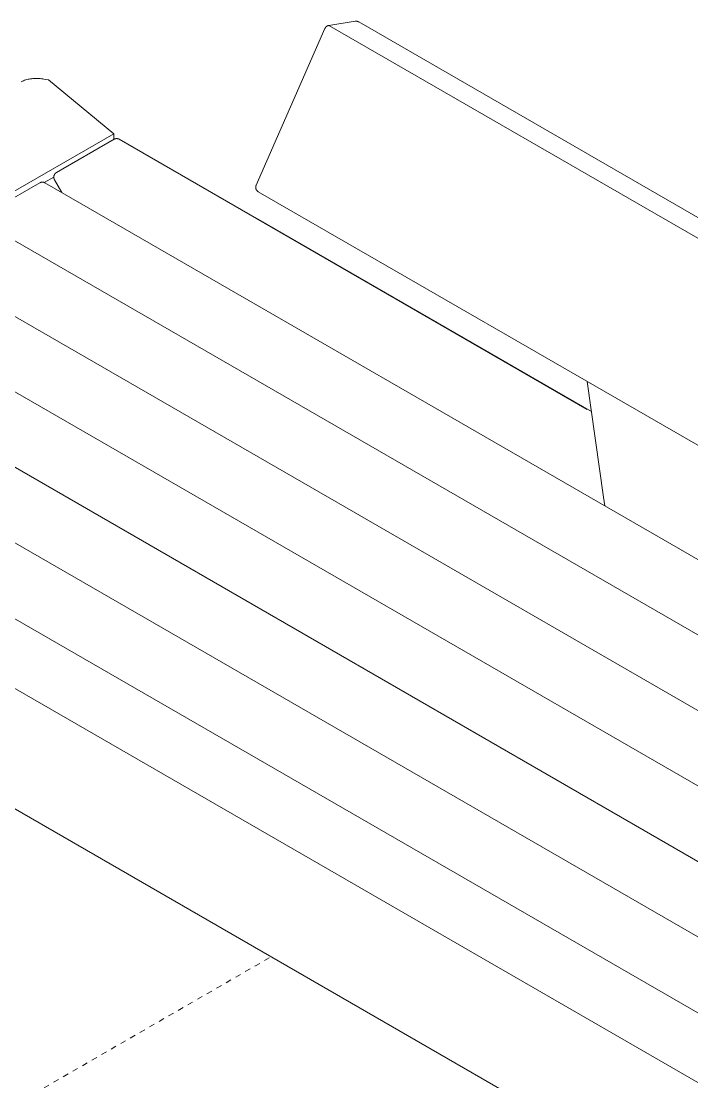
# Model space of a CAD drawing. Header units: inches. Extents: x -10 to 196, y -3 to 133.
# Drawn here: x 144.13 to 156.25, y 59.71 to 78.89 of the extents above; entities that cross this region are included whole.
import ezdxf

# ---------------------------------------------------------------- set-up
doc = ezdxf.new("R2010")
doc.units = ezdxf.units.IN
doc.linetypes.add('HIDDEN', pattern=[1.905, 1.27, -0.635])
doc.layers.add('ZANO_R', color=7, linetype='Continuous', lineweight=0)
doc.layers.add('ZANO_R_przerywana', color=250, linetype='HIDDEN', lineweight=0)

msp = doc.modelspace()

# ---------------------------------------------------------------- linework, layer by layer
at = {"layer": 'ZANO_R'}
for p, q in [((149.68758, 78.80944), (149.69083, 78.81001)), ((149.69083, 78.81001), (150.1668, 78.88477)), ((149.69083, 78.81001), (182.19881, 60.04152)), ((150.1668, 78.88477), (150.17001, 78.88522)), ((150.17001, 78.88522), (150.17324, 78.88556)), ((150.17324, 78.88556), (150.17648, 78.88579)), ((150.17648, 78.88579), (150.17972, 78.88591)), ((150.17972, 78.88591), (150.18296, 78.88592)), ((150.18296, 78.88592), (150.18621, 78.88582)), ((150.18621, 78.88582), (150.18944, 78.88561)), ((150.18944, 78.88561), (150.19267, 78.88529)), ((150.19267, 78.88529), (150.19589, 78.88486)), ((150.19589, 78.88486), (150.19909, 78.88432)), ((150.19909, 78.88432), (150.20227, 78.88367)), ((150.20227, 78.88367), (150.20542, 78.88291)), ((150.20542, 78.88291), (150.20855, 78.88205)), ((150.20855, 78.88205), (150.21165, 78.88109)), ((150.21165, 78.88109), (150.21471, 78.88001)), ((150.21471, 78.88001), (150.21773, 78.87884)), ((150.21773, 78.87884), (150.22071, 78.87756)), ((150.22071, 78.87756), (150.22365, 78.87618)), ((150.22365, 78.87618), (150.22654, 78.87471)), ((150.22654, 78.87471), (150.22938, 78.87313)), ((150.22938, 78.87313), (182.73735, 60.10464)), ((148.37546, 75.92325), (149.6182, 78.75405)), ((149.6182, 78.75405), (149.61958, 78.75704)), ((149.61958, 78.75704), (149.62106, 78.75999)), ((149.62106, 78.75999), (149.62264, 78.76289)), ((149.62264, 78.76289), (149.62432, 78.76572)), ((149.62432, 78.76572), (149.6261, 78.7685)), ((149.6261, 78.7685), (149.62797, 78.77122)), ((149.62797, 78.77122), (149.62993, 78.77386)), ((149.62993, 78.77386), (149.63199, 78.77644)), ((149.63199, 78.77644), (149.63413, 78.77895)), ((149.63413, 78.77895), (149.63636, 78.78138)), ((149.63636, 78.78138), (149.63867, 78.78374)), ((149.63867, 78.78374), (149.64106, 78.78601)), ((149.64106, 78.78601), (149.64352, 78.7882)), ((149.64352, 78.7882), (149.64606, 78.7903)), ((149.64606, 78.7903), (149.64868, 78.79231)), ((149.64868, 78.79231), (149.65136, 78.79423)), ((149.65136, 78.79423), (149.6541, 78.79606)), ((149.6541, 78.79606), (149.65691, 78.79779)), ((149.65691, 78.79779), (149.65977, 78.79942)), ((149.65977, 78.79942), (149.66269, 78.80096)), ((149.66269, 78.80096), (149.66566, 78.80239)), ((149.66566, 78.80239), (149.66868, 78.80372)), ((149.66868, 78.80372), (149.67174, 78.80494)), ((149.67174, 78.80494), (149.67484, 78.80606)), ((149.67484, 78.80606), (149.67798, 78.80707)), ((149.67798, 78.80707), (149.68116, 78.80797)), ((149.68116, 78.80797), (149.68436, 78.80876)), ((149.68436, 78.80876), (149.68758, 78.80944)), ((144.36421, 77.85094), (144.34223, 77.84928)), ((144.38625, 77.85186), (144.36421, 77.85094)), ((144.4083, 77.85203), (144.38625, 77.85186)), ((144.43034, 77.85146), (144.4083, 77.85203)), ((144.45235, 77.85014), (144.43034, 77.85146)), ((144.15039, 77.80146), (144.1302, 77.7926)), ((144.17087, 77.80962), (144.15039, 77.80146)), ((144.19162, 77.8171), (144.17087, 77.80962)), ((144.21261, 77.82386), (144.19162, 77.8171)), ((144.23381, 77.82992), (144.21261, 77.82386)), ((144.25521, 77.83525), (144.23381, 77.82992)), ((144.27677, 77.83986), (144.25521, 77.83525)), ((144.29848, 77.84374), (144.27677, 77.83986)), ((144.32031, 77.84688), (144.29848, 77.84374)), ((144.34223, 77.84928), (144.32031, 77.84688)), ((144.47431, 77.84808), (144.45235, 77.85014)), ((144.49618, 77.84528), (144.47431, 77.84808)), ((144.51794, 77.84174), (144.49618, 77.84528)), ((144.53958, 77.83747), (144.51794, 77.84174)), ((144.56105, 77.83247), (144.53958, 77.83747)), ((144.56105, 77.83247), (144.62194, 77.82432)), ((144.62194, 77.82432), (145.80231, 76.85016)), ((145.80231, 76.85016), (142.64905, 75.02963)), ((144.76639, 76.14984), (145.80766, 76.75102)), ((145.80231, 76.85016), (145.80231, 76.74793)), ((145.80766, 76.75102), (145.81048, 76.75259)), ((145.81048, 76.75259), (145.81335, 76.75406)), ((145.81335, 76.75406), (145.81627, 76.75543)), ((145.81627, 76.75543), (145.81924, 76.7567)), ((145.81924, 76.7567), (145.82225, 76.75787)), ((145.82225, 76.75787), (145.82529, 76.75894)), ((145.82529, 76.75894), (145.82837, 76.75991)), ((145.82837, 76.75991), (145.83148, 76.76077)), ((145.83148, 76.76077), (145.83461, 76.76152)), ((145.83461, 76.76152), (145.83777, 76.76217)), ((145.83777, 76.76217), (145.84095, 76.76271)), ((145.84095, 76.76271), (145.84415, 76.76315)), ((145.84415, 76.76315), (145.84736, 76.76348)), ((145.84736, 76.76348), (145.85058, 76.76369)), ((145.85058, 76.76369), (145.8538, 76.7638)), ((145.8538, 76.7638), (145.85703, 76.7638)), ((145.85703, 76.7638), (145.86025, 76.76369)), ((145.86025, 76.76369), (145.86347, 76.76348)), ((145.86347, 76.76348), (145.86668, 76.76315)), ((145.86668, 76.76315), (145.86988, 76.76271)), ((145.86988, 76.76271), (145.87306, 76.76217)), ((145.87306, 76.76217), (145.87622, 76.76152)), ((145.87622, 76.76152), (145.87936, 76.76077)), ((145.87936, 76.76077), (145.88246, 76.75991)), ((145.88246, 76.75991), (145.88554, 76.75894)), ((145.88554, 76.75894), (145.88859, 76.75787)), ((145.88859, 76.75787), (145.89159, 76.7567)), ((145.89159, 76.7567), (145.89456, 76.75543)), ((145.89456, 76.75543), (145.89748, 76.75406)), ((145.89748, 76.75406), (145.90035, 76.75259)), ((145.90035, 76.75259), (145.90317, 76.75102)), ((145.90317, 76.75102), (154.35994, 71.8685)), ((144.73764, 76.1243), (144.73961, 76.12686)), ((144.73961, 76.12686), (144.74167, 76.12934)), ((144.74167, 76.12934), (144.74382, 76.13175)), ((144.74382, 76.13175), (144.74604, 76.13409)), ((144.74604, 76.13409), (144.74834, 76.13635)), ((144.74834, 76.13635), (144.75071, 76.13853)), ((144.75071, 76.13853), (144.75316, 76.14064)), ((144.75316, 76.14064), (144.75568, 76.14265)), ((144.75568, 76.14265), (144.75826, 76.14458)), ((144.75826, 76.14458), (144.76091, 76.14643)), ((144.76091, 76.14643), (144.76362, 76.14818)), ((144.76362, 76.14818), (144.76639, 76.14984)), ((143.58619, 75.45677), (144.46415, 75.96366)), ((144.46415, 75.96366), (144.46697, 75.96523)), ((144.46697, 75.96523), (144.46984, 75.9667)), ((144.46984, 75.9667), (144.47277, 75.96807)), ((144.47277, 75.96807), (144.47573, 75.96934)), ((144.47573, 75.96934), (144.47874, 75.97051)), ((144.47874, 75.97051), (144.48178, 75.97158)), ((144.48178, 75.97158), (144.48486, 75.97255)), ((144.48486, 75.97255), (144.48797, 75.97341)), ((144.48797, 75.97341), (144.4911, 75.97417)), ((144.4911, 75.97417), (144.49426, 75.97482)), ((144.49426, 75.97482), (144.49744, 75.97536)), ((144.49744, 75.97536), (144.50064, 75.97579)), ((144.50064, 75.97579), (144.50385, 75.97612)), ((144.50385, 75.97612), (144.50707, 75.97634)), ((144.50707, 75.97634), (144.51029, 75.97645)), ((144.51029, 75.97645), (144.51352, 75.97645)), ((144.51352, 75.97645), (144.51674, 75.97634)), ((144.51674, 75.97634), (144.51996, 75.97612)), ((144.51996, 75.97612), (144.52317, 75.97579)), ((144.52317, 75.97579), (144.52637, 75.97536)), ((144.52637, 75.97536), (144.52955, 75.97482)), ((144.52955, 75.97482), (144.53271, 75.97417)), ((144.53271, 75.97417), (144.53585, 75.97341)), ((144.53585, 75.97341), (144.53896, 75.97255)), ((144.53896, 75.97255), (144.54203, 75.97158)), ((144.54203, 75.97158), (144.54508, 75.97051)), ((144.54508, 75.97051), (144.54808, 75.96934)), ((144.71864, 76.06854), (144.54734, 75.96964)), ((144.54808, 75.96934), (144.55105, 75.96807)), ((144.55105, 75.96807), (144.55397, 75.9667)), ((144.55397, 75.9667), (144.55684, 75.96523)), ((144.55684, 75.96523), (144.55966, 75.96366)), ((144.55966, 75.96366), (186.60044, 51.69141)), ((144.71863, 76.06713), (144.71869, 76.07035)), ((144.71868, 76.064), (144.71863, 76.06713)), ((144.71884, 76.06088), (144.71868, 76.064)), ((144.71869, 76.07035), (144.71885, 76.07357)), ((144.71909, 76.05776), (144.71884, 76.06088)), ((144.71885, 76.07357), (144.71912, 76.07679)), ((144.71945, 76.05466), (144.71909, 76.05776)), ((144.71912, 76.07679), (144.7195, 76.07999)), ((144.71991, 76.05157), (144.71945, 76.05466)), ((144.7195, 76.07999), (144.71999, 76.08318)), ((144.72047, 76.04849), (144.71991, 76.05157)), ((144.71999, 76.08318), (144.72059, 76.08635)), ((144.72113, 76.04544), (144.72047, 76.04849)), ((144.72059, 76.08635), (144.72129, 76.0895)), ((144.72189, 76.04241), (144.72113, 76.04544)), ((144.72129, 76.0895), (144.7221, 76.09262)), ((144.72274, 76.0394), (144.72189, 76.04241)), ((144.7221, 76.09262), (144.72301, 76.09572)), ((144.7237, 76.03643), (144.72274, 76.0394)), ((144.72301, 76.09572), (144.72403, 76.09878)), ((144.72475, 76.03348), (144.7237, 76.03643)), ((144.72403, 76.09878), (144.72515, 76.10181)), ((144.7259, 76.03058), (144.72475, 76.03348)), ((144.72515, 76.10181), (144.72637, 76.10479)), ((144.72715, 76.02771), (144.7259, 76.03058)), ((144.72637, 76.10479), (144.72769, 76.10773)), ((144.72848, 76.02488), (144.72715, 76.02771)), ((144.72769, 76.10773), (144.72912, 76.11063)), ((144.72991, 76.0221), (144.72848, 76.02488)), ((144.72912, 76.11063), (144.73063, 76.11348)), ((144.73143, 76.01937), (144.72991, 76.0221)), ((144.73063, 76.11348), (144.73225, 76.11627)), ((144.86556, 75.78706), (144.73143, 76.01937)), ((144.73225, 76.11627), (144.73395, 76.11901)), ((144.73395, 76.11901), (144.73575, 76.12169)), ((144.73575, 76.12169), (144.73764, 76.1243)), ((148.36741, 75.88345), (148.36742, 75.88674)), ((148.36752, 75.88017), (148.36741, 75.88345)), ((148.36742, 75.88674), (148.36754, 75.89002)), ((148.36774, 75.87689), (148.36752, 75.88017)), ((148.36754, 75.89002), (148.36778, 75.8933)), ((148.36807, 75.87362), (148.36774, 75.87689)), ((148.36778, 75.8933), (148.36812, 75.89657)), ((148.36851, 75.87036), (148.36807, 75.87362)), ((148.36812, 75.89657), (148.36858, 75.89982)), ((148.36906, 75.86712), (148.36851, 75.87036)), ((148.36858, 75.89982), (148.36915, 75.90306)), ((148.36973, 75.8639), (148.36906, 75.86712)), ((148.36915, 75.90306), (148.36984, 75.90628)), ((148.37051, 75.86071), (148.36973, 75.8639)), ((148.36984, 75.90628), (148.37063, 75.90947)), ((148.37139, 75.85754), (148.37051, 75.86071)), ((148.37063, 75.90947), (148.37142, 75.91228)), ((148.37239, 75.85441), (148.37139, 75.85754)), ((148.37142, 75.91228), (148.37231, 75.91507)), ((148.37231, 75.91507), (148.37327, 75.91783)), ((148.37349, 75.85131), (148.37239, 75.85441)), ((148.37327, 75.91783), (148.37433, 75.92055)), ((148.3747, 75.84825), (148.37349, 75.85131)), ((148.37433, 75.92055), (148.37546, 75.92325)), ((148.37601, 75.84524), (148.3747, 75.84825)), ((148.37742, 75.84227), (148.37601, 75.84524)), ((148.37894, 75.83936), (148.37742, 75.84227)), ((148.38055, 75.83649), (148.37894, 75.83936)), ((148.38227, 75.83369), (148.38055, 75.83649)), ((148.38407, 75.83094), (148.38227, 75.83369)), ((148.38598, 75.82826), (148.38407, 75.83094)), ((148.38797, 75.82565), (148.38598, 75.82826)), ((148.39005, 75.82311), (148.38797, 75.82565)), ((148.39222, 75.82064), (148.39005, 75.82311)), ((148.39447, 75.81824), (148.39222, 75.82064)), ((148.3968, 75.81593), (148.39447, 75.81824)), ((148.39921, 75.81369), (148.3968, 75.81593)), ((148.4017, 75.81154), (148.39921, 75.81369)), ((148.40426, 75.80948), (148.4017, 75.81154)), ((148.40689, 75.80751), (148.40426, 75.80948)), ((148.40958, 75.80562), (148.40689, 75.80751)), ((148.41234, 75.80384), (148.40958, 75.80562)), ((148.41516, 75.80214), (148.41234, 75.80384)), ((181.76862, 56.54551), (148.41516, 75.80214)), ((143.37779, 75.28131), (185.41857, 51.00906)), ((154.43461, 71.83162), (148.41516, 75.30695)), ((143.29302, 73.96555), (184.2367, 50.3267)), ((139.83218, 73.23425), (181.87296, 48.962)), ((142.17282, 73.24759), (183.05483, 49.64435)), ((138.65031, 72.5519), (180.69109, 48.27964)), ((154.65238, 70.27979), (154.35899, 72.37047)), ((137.44969, 71.87063), (179.50206, 47.59168)), ((136.31175, 71.27012), (178.36411, 46.99117)), ((154.67424, 70.12401), (154.65238, 70.27979)), ((176.62311, 45.81923), (138.35273, 67.91465))]:
    msp.add_line(p, q, dxfattribs=at)
at = {"layer": 'ZANO_R_przerywana', "ltscale": 0.05}
msp.add_line((135.88271, 54.60219), (148.64665, 61.97145), dxfattribs=at)

doc.saveas('drawing.dxf')
